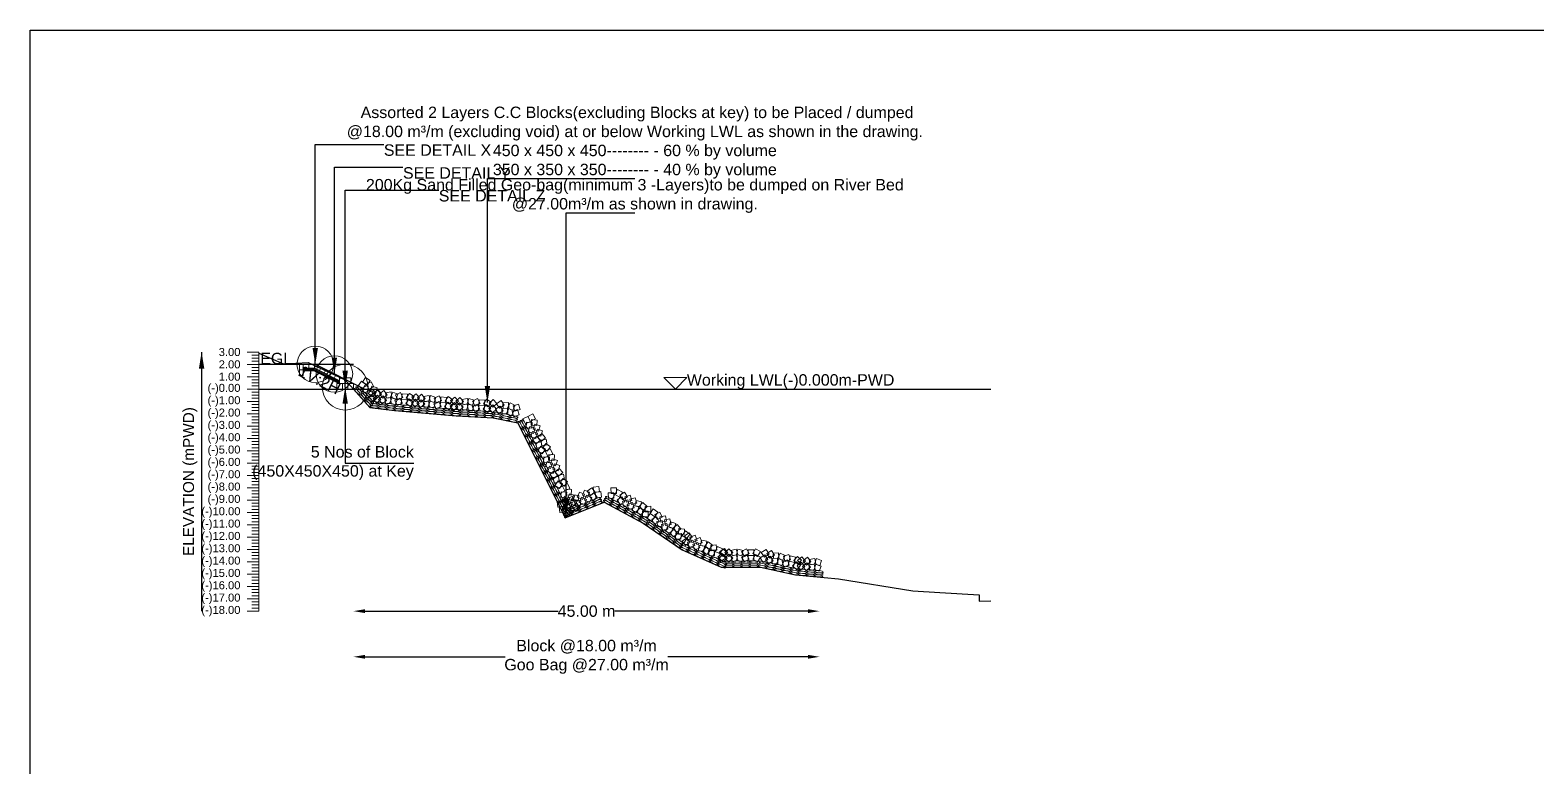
# Model space of a CAD drawing. Header units: inches. Extents: x 89000 to 1304432, y -10828 to 220529.
# Drawn here: x 521460 to 528055, y 175971 to 179201 of the extents above; entities that cross this region are included whole.
import ezdxf

# ---------------------------------------------------------------- set-up
doc = ezdxf.new("R2010")
doc.units = ezdxf.units.IN
doc.header["$LTSCALE"] = 7
doc.header["$MEASUREMENT"] = 0
for name, color, linetype, lineweight in [('Cross Section Labels', 7, 'Continuous', 9), ('Existing_Bed_Level for Xsection', 7, 'Continuous', 25), ('Long Section Labels', 7, 'Continuous', 9)]:
    doc.layers.add(name, color=color, linetype=linetype, lineweight=lineweight)
doc.styles.get("Standard").update_dxf_attribs({"font": 'arial.ttf'})
doc.dimstyles.new('Appron Lebeling Style', dxfattribs={"dimtxt": 50, "dimasz": 50, "dimexe": 0.18, "dimexo": 0.0625, "dimgap": 0.09, "dimtad": 0, "dimtih": 1, "dimtoh": 1, "dimdec": 4, "dimzin": 0, "dimdsep": 46, "dimtxsty": 'Standard', "dimcen": 0.09, "dimse1": 1, "dimse2": 1, "dimadec": 0, "dimazin": 0, "dimtfac": 1, "dimtdec": 4, "dimtofl": 0, "dimtmove": 0, "dimatfit": 3, "dimfxl": 1, "dimtolj": 1, "dimtzin": 0, "dimarcsym": 0})
doc.dimstyles.get("Standard").update_dxf_attribs({"dimtxt": 0.18, "dimasz": 0.18, "dimexe": 0.18, "dimexo": 0.0625, "dimgap": 0.09, "dimtad": 0, "dimtih": 1, "dimtoh": 1, "dimdec": 4, "dimzin": 0, "dimdsep": 46, "dimtxsty": 'Standard', "dimcen": 0.09, "dimadec": 0, "dimazin": 0, "dimtfac": 1, "dimtdec": 4, "dimtofl": 0, "dimtmove": 0, "dimatfit": 3, "dimfxl": 1, "dimtolj": 1, "dimtzin": 0, "dimarcsym": 0})

# ---------------------------------------------------------------- blocks, each defined once
blk = doc.blocks.new('*D42')
at = {"layer": 'Cross Section Labels', "color": 0, "lineweight": -2, "transparency": 16777216}
for p, q in [((522924.2, 176657.4), (523769.8, 176657.4)), ((524862.6, 176657.4), (524017, 176657.4))]:
    blk.add_line(p, q, dxfattribs=at)
at = {"layer": 'Cross Section Labels', "color": 0, "transparency": 16777216}
for points in [[(522924.2, 176665.8), (522924.2, 176649.1), (522874.2, 176657.4)], [(524862.6, 176665.8), (524862.6, 176649.1), (524912.6, 176657.4)]]:
    blk.add_solid(points, dxfattribs=at)
at = {"layer": 'Defpoints', "color": 0, "transparency": 16777216}
for p in [(522874.2, 177629.4), (524912.6, 176806.8), (524912.6, 176657.4)]:
    blk.add_point(p, dxfattribs=at)
at = {"layer": 'Cross Section Labels', "color": 0, "transparency": 16777216, "insert": (523893.4, 176657.4), "char_height": 50, "attachment_point": 5}
blk.add_mtext('\\A1;45.00 m', dxfattribs=at)
blk = doc.blocks.new('*D43')
at = {"layer": 'Cross Section Labels', "color": 0, "lineweight": -2, "transparency": 16777216}
for p, q in [((522924.2, 176457.4), (523537.8, 176457.4)), ((524862.6, 176457.4), (524249, 176457.4))]:
    blk.add_line(p, q, dxfattribs=at)
at = {"layer": 'Cross Section Labels', "color": 0, "transparency": 16777216}
for points in [[(522924.2, 176465.8), (522924.2, 176449.1), (522874.2, 176457.4)], [(524862.6, 176465.8), (524862.6, 176449.1), (524912.6, 176457.4)]]:
    blk.add_solid(points, dxfattribs=at)
at = {"layer": 'Defpoints', "color": 0, "transparency": 16777216}
for p in [(522874.2, 177629.4), (524912.6, 176806.8), (524912.6, 176457.4)]:
    blk.add_point(p, dxfattribs=at)
at = {"layer": 'Cross Section Labels', "color": 0, "transparency": 16777216, "insert": (523893.4, 176457.4), "char_height": 50, "attachment_point": 5}
blk.add_mtext('\\A1;Block @18.00 m³/m ^JGoo Bag @27.00 m³/m ', dxfattribs=at)

msp = doc.modelspace()

# ---------------------------------------------------------------- linework, layer by layer
msp.add_lwpolyline([(521459.68143, 179200.63194), (531459.68143, 179200.63194), (531459.68143, 172129.63194), (521459.68143, 172129.63194)], close=True)
at = {"layer": 'Cross Section Labels'}
msp.add_lwpolyline([(524282.20813, 177629.43194), (524332.20813, 177679.43194), (524232.20813, 177679.43194)], close=True, dxfattribs=at)
for centre, radius in [((522706.80813, 177737.43194), 80), ((522790.50813, 177695.58194), 80), ((522837.75813, 177637.53194), 100)]:
    msp.add_circle(centre, radius, dxfattribs=at)
at = {"layer": 'Existing_Bed_Level for Xsection'}
for points in [[(522459.68143, 177787.32794), (522567.66373, 177739.32194), (522675.64603, 177746.01794), (522837.61948, 177670.41794), (522945.60178, 177549.45794), (523053.58408, 177535.41794), (523323.53983, 177512.73794), (523485.51328, 177503.01794), (523593.49558, 177481.41794), (523799.9883, 177065.13194), (523970.74398, 177134.79194), (524141.50061, 177042.45194), (524312.258, 176925.81194), (524483.01604, 176849.67194), (524653.77461, 176849.67194), (524808.19503, 176816.19194), (524995.29303, 176799.45194), (525320.37556, 176745.99194), (525439.60813, 176739.51194), (525610.3545, 176728.17194), (525610.3545, 176700.63194), (525661.84404, 176702.79194)], [(522874.20813, 177737.43194), (522459.68143, 177737.43194)], [(522922.80813, 177629.43194), (522710.22869, 177735.72166), (522706.80813, 177737.43194), (522702.98383, 177737.43194), (522654.38383, 177737.43194)], [(522654.38383, 177721.23194), (522702.98383, 177721.23194), (522813.45813, 177665.99479)], [(522654.38383, 177715.83194), (522701.70906, 177715.83194), (522813.45813, 177659.9574)], [(522654.38383, 177710.43194), (522700.43429, 177710.43194), (522813.45813, 177653.92002)], [(522459.68143, 177629.43194), (525661.84404, 177629.43194)]]:
    msp.add_lwpolyline(points, dxfattribs=at)
at = {"layer": 'Long Section Labels'}
for points in [[(522459.68143, 177791.43194), (522409.68143, 177791.43194)], [(522459.68143, 177777.93194), (522429.68143, 177777.93194)], [(522459.68143, 177764.43194), (522429.68143, 177764.43194)], [(522459.68143, 177750.93194), (522429.68143, 177750.93194)], [(522459.68143, 176657.43194), (522459.68143, 176711.43194), (522459.68143, 176765.43194), (522459.68143, 176819.43194), (522459.68143, 176873.43194), (522459.68143, 176927.43194), (522459.68143, 176981.43194), (522459.68143, 177035.43194), (522459.68143, 177089.43194), (522459.68143, 177143.43194), (522459.68143, 177197.43194), (522459.68143, 177251.43194), (522459.68143, 177305.43194), (522459.68143, 177359.43194), (522459.68143, 177413.43194), (522459.68143, 177467.43194), (522459.68143, 177521.43194), (522459.68143, 177575.43194), (522459.68143, 177629.43194), (522459.68143, 177683.43194), (522459.68143, 177737.43194), (522459.68143, 177791.43194)], [(522459.68143, 177737.43194), (522409.68143, 177737.43194)], [(522459.68143, 177683.43194), (522409.68143, 177683.43194)], [(522459.68143, 177723.93194), (522429.68143, 177723.93194)], [(522459.68143, 177710.43194), (522429.68143, 177710.43194)], [(522459.68143, 177696.93194), (522429.68143, 177696.93194)], [(522459.68143, 177629.43194), (522409.68143, 177629.43194)], [(522459.68143, 177669.93194), (522429.68143, 177669.93194)], [(522459.68143, 177656.43194), (522429.68143, 177656.43194)], [(522459.68143, 177642.93194), (522429.68143, 177642.93194)], [(522459.68143, 177615.93194), (522429.68143, 177615.93194)], [(522459.68143, 177575.43194), (522409.68143, 177575.43194)], [(522459.68143, 177602.43194), (522429.68143, 177602.43194)], [(522459.68143, 177588.93194), (522429.68143, 177588.93194)], [(522459.68143, 177561.93194), (522429.68143, 177561.93194)], [(522459.68143, 177548.43194), (522429.68143, 177548.43194)], [(522459.68143, 177521.43194), (522409.68143, 177521.43194)], [(522459.68143, 177534.93194), (522429.68143, 177534.93194)], [(522459.68143, 177507.93194), (522429.68143, 177507.93194)], [(522459.68143, 177494.43194), (522429.68143, 177494.43194)], [(522459.68143, 177480.93194), (522429.68143, 177480.93194)], [(522459.68143, 177467.43194), (522409.68143, 177467.43194)], [(522459.68143, 177413.43194), (522409.68143, 177413.43194)], [(522459.68143, 177453.93194), (522429.68143, 177453.93194)], [(522459.68143, 177440.43194), (522429.68143, 177440.43194)], [(522459.68143, 177426.93194), (522429.68143, 177426.93194)], [(522459.68143, 177359.43194), (522409.68143, 177359.43194)], [(522459.68143, 177399.93194), (522429.68143, 177399.93194)], [(522459.68143, 177386.43194), (522429.68143, 177386.43194)], [(522459.68143, 177372.93194), (522429.68143, 177372.93194)], [(522459.68143, 177345.93194), (522429.68143, 177345.93194)], [(522459.68143, 177305.43194), (522409.68143, 177305.43194)], [(522459.68143, 177332.43194), (522429.68143, 177332.43194)], [(522459.68143, 177318.93194), (522429.68143, 177318.93194)], [(522459.68143, 177291.93194), (522429.68143, 177291.93194)], [(522459.68143, 177278.43194), (522429.68143, 177278.43194)], [(522459.68143, 177251.43194), (522409.68143, 177251.43194)], [(522459.68143, 177264.93194), (522429.68143, 177264.93194)], [(522459.68143, 177237.93194), (522429.68143, 177237.93194)], [(522459.68143, 177224.43194), (522429.68143, 177224.43194)], [(522459.68143, 177197.43194), (522409.68143, 177197.43194)], [(522459.68143, 177210.93194), (522429.68143, 177210.93194)], [(522459.68143, 177183.93194), (522429.68143, 177183.93194)], [(522459.68143, 177170.43194), (522429.68143, 177170.43194)], [(522459.68143, 177156.93194), (522429.68143, 177156.93194)], [(522459.68143, 177143.43194), (522409.68143, 177143.43194)], [(522459.68143, 177089.43194), (522409.68143, 177089.43194)], [(522459.68143, 177129.93194), (522429.68143, 177129.93194)], [(522459.68143, 177116.43194), (522429.68143, 177116.43194)], [(522459.68143, 177102.93194), (522429.68143, 177102.93194)], [(522459.68143, 177035.43194), (522409.68143, 177035.43194)], [(522459.68143, 177075.93194), (522429.68143, 177075.93194)], [(522459.68143, 177062.43194), (522429.68143, 177062.43194)], [(522459.68143, 177048.93194), (522429.68143, 177048.93194)], [(522459.68143, 177021.93194), (522429.68143, 177021.93194)], [(522459.68143, 176981.43194), (522409.68143, 176981.43194)], [(522459.68143, 177008.43194), (522429.68143, 177008.43194)], [(522459.68143, 176994.93194), (522429.68143, 176994.93194)], [(522459.68143, 176967.93194), (522429.68143, 176967.93194)], [(522459.68143, 176954.43194), (522429.68143, 176954.43194)], [(522459.68143, 176927.43194), (522409.68143, 176927.43194)], [(522459.68143, 176940.93194), (522429.68143, 176940.93194)], [(522459.68143, 176913.93194), (522429.68143, 176913.93194)], [(522459.68143, 176900.43194), (522429.68143, 176900.43194)], [(522459.68143, 176886.93194), (522429.68143, 176886.93194)], [(522459.68143, 176873.43194), (522409.68143, 176873.43194)], [(522459.68143, 176819.43194), (522409.68143, 176819.43194)], [(522459.68143, 176859.93194), (522429.68143, 176859.93194)], [(522459.68143, 176846.43194), (522429.68143, 176846.43194)], [(522459.68143, 176832.93194), (522429.68143, 176832.93194)], [(522459.68143, 176765.43194), (522409.68143, 176765.43194)], [(522459.68143, 176805.93194), (522429.68143, 176805.93194)], [(522459.68143, 176792.43194), (522429.68143, 176792.43194)], [(522459.68143, 176778.93194), (522429.68143, 176778.93194)], [(522459.68143, 176751.93194), (522429.68143, 176751.93194)], [(522459.68143, 176711.43194), (522409.68143, 176711.43194)], [(522459.68143, 176738.43194), (522429.68143, 176738.43194)], [(522459.68143, 176724.93194), (522429.68143, 176724.93194)], [(522459.68143, 176697.93194), (522429.68143, 176697.93194)], [(522459.68143, 176684.43194), (522429.68143, 176684.43194)], [(522459.68143, 176657.43194), (522409.68143, 176657.43194)], [(522459.68143, 176670.93194), (522429.68143, 176670.93194)]]:
    msp.add_lwpolyline(points, dxfattribs=at)
for points in [[(522654.38383, 177737.43194), (522638.18383, 177737.43194), (522638.18383, 177713.13194), (522654.38383, 177713.13194)], [(522654.38383, 177713.13194), (522638.18383, 177713.13194), (522638.18383, 177688.83194), (522654.38383, 177688.83194)], [(522678.68383, 177737.43194), (522654.38383, 177737.43194), (522654.38383, 177721.23194), (522678.68383, 177721.23194)], [(522702.98383, 177737.43194), (522678.68383, 177737.43194), (522678.68383, 177721.23194), (522702.98383, 177721.23194)], [(522731.96327, 177724.85437), (522710.22869, 177735.72166), (522702.98383, 177721.23194), (522724.71841, 177710.36465)], [(522753.69785, 177713.98708), (522731.96327, 177724.85437), (522724.71841, 177710.36465), (522746.45299, 177699.49736)], [(522775.43243, 177703.11979), (522753.69785, 177713.98708), (522746.45299, 177699.49736), (522768.18757, 177688.63007)], [(522797.16701, 177692.2525), (522775.43243, 177703.11979), (522768.18757, 177688.63007), (522789.92215, 177677.76278)], [(522818.90159, 177681.38521), (522797.16701, 177692.2525), (522789.92215, 177677.76278), (522811.65673, 177666.89549)], [(522837.75813, 177678.03194), (522813.45813, 177678.03194), (522813.45813, 177653.73194), (522837.75813, 177653.73194)], [(522862.05813, 177678.03194), (522837.75813, 177678.03194), (522837.75813, 177653.73194), (522862.05813, 177653.73194)], [(522946.8571, 177666.48674), (522926.53136, 177679.80419), (522913.21391, 177659.47846), (522933.53965, 177646.16101)], [(522825.60813, 177653.73194), (522801.30813, 177653.73194), (522801.30813, 177629.43194), (522825.60813, 177629.43194)], [(522849.90813, 177653.73194), (522825.60813, 177653.73194), (522825.60813, 177629.43194), (522849.90813, 177629.43194)], [(522874.20813, 177653.73194), (522849.90813, 177653.73194), (522849.90813, 177629.43194), (522874.20813, 177629.43194)], [(522928.72949, 177650.30403), (522908.40376, 177663.62148), (522895.08631, 177643.29575), (522915.41204, 177629.9783)], [(522944.40845, 177623.28962), (522933.47327, 177644.99013), (522911.77277, 177634.05496), (522922.70794, 177612.35445)], [(522959.62097, 177618.27091), (522936.54709, 177625.89234), (522928.92566, 177602.81846), (522951.99954, 177595.19703)], [(522962.53605, 177639.47233), (522951.60088, 177661.17284), (522929.90037, 177650.23766), (522940.83554, 177628.53716)], [(522973.01029, 177614.91754), (522953.69927, 177629.66794), (522938.94886, 177610.35692), (522958.25988, 177595.60652)], [(522977.61118, 177591.44463), (522961.42847, 177609.57224), (522943.30087, 177593.38953), (522959.48357, 177575.26193)], [(522977.74857, 177634.45362), (522954.67469, 177642.07505), (522947.05326, 177619.00117), (522970.12714, 177611.37974)], [(522995.73878, 177607.62734), (522979.55607, 177625.75494), (522961.42847, 177609.57224), (522977.61118, 177591.44463)], [(522982.29899, 177626.54247), (522963.03835, 177611.72634), (522977.85449, 177592.4657), (522997.11513, 177607.28183)], [(523021.21406, 177604.16226), (523006.38259, 177623.41109), (522987.13376, 177608.57962), (523001.96522, 177589.33079)], [(523038.70662, 177616.88859), (523014.62027, 177613.67334), (523017.83552, 177589.58699), (523041.92187, 177592.80225)], [(523068.23374, 177606.70245), (523045.77044, 177615.97015), (523036.50274, 177593.50685), (523058.96604, 177584.23915)], [(523079.47409, 177614.11126), (523057.48017, 177603.77889), (523067.81254, 177581.78498), (523089.80645, 177592.11735)], [(523110.98254, 177607.00391), (523086.76784, 177609.03828), (523084.73348, 177584.82359), (523108.94817, 177582.78922)], [(523138.98213, 177596.93161), (523119.02048, 177610.78882), (523105.16327, 177590.82716), (523125.12492, 177576.96995)], [(523147.73272, 177608.96682), (523129.16559, 177593.29035), (523144.84206, 177574.72322), (523163.40919, 177590.39968)], [(522969.87714, 177590.82037), (522950.56612, 177605.57078), (522935.81572, 177586.25976), (522955.12674, 177571.50935)], [(522979.16585, 177602.4453), (522959.90521, 177587.62917), (522974.72134, 177568.36853), (522993.98198, 177583.18467)], [(523018.08091, 177580.06509), (523003.24945, 177599.31392), (522984.00061, 177584.48246), (522998.83208, 177565.23362)], [(523035.57348, 177592.79143), (523011.48713, 177589.57618), (523014.70238, 177565.48983), (523038.78873, 177568.70508)], [(523065.10059, 177582.60528), (523042.63729, 177591.87298), (523033.3696, 177569.40968), (523055.83289, 177560.14199)], [(523077.43972, 177589.89657), (523055.44581, 177579.5642), (523065.77817, 177557.57029), (523087.77209, 177567.90265)], [(523108.94817, 177582.78922), (523084.73348, 177584.82359), (523082.69911, 177560.6089), (523106.9138, 177558.57453)], [(523136.94777, 177572.71691), (523116.98611, 177586.57412), (523103.1289, 177566.61247), (523123.09055, 177552.75526)], [(523145.69836, 177584.75212), (523127.13123, 177569.07566), (523142.80769, 177550.50852), (523161.37482, 177566.18499)], [(523185.59066, 177564.16426), (523169.89942, 177582.7189), (523151.34477, 177567.02765), (523167.03602, 177548.47301)], [(523187.62503, 177588.37895), (523171.93378, 177606.93359), (523153.37914, 177591.24235), (523169.07039, 177572.6877)], [(523202.48656, 177577.67271), (523178.57129, 177573.36574), (523182.87826, 177549.45047), (523206.79353, 177553.75744)], [(523204.52092, 177601.8874), (523180.60566, 177597.58043), (523184.91263, 177573.66516), (523208.8279, 177577.97213)], [(523232.44624, 177568.8395), (523209.58483, 177577.07636), (523201.34797, 177554.21494), (523224.20938, 177545.97809)], [(523234.48061, 177593.05419), (523211.61919, 177601.29105), (523203.38234, 177578.42964), (523226.24375, 177570.19278)], [(523246.94257, 177575.65599), (523224.94866, 177565.32363), (523235.28102, 177543.32971), (523257.27494, 177553.66208)], [(523248.97694, 177599.87069), (523226.98302, 177589.53832), (523237.31539, 177567.54441), (523259.3093, 177577.87677)], [(523278.45102, 177568.54865), (523254.23633, 177570.58302), (523252.20196, 177546.36832), (523276.41665, 177544.33396)], [(523280.48539, 177592.76334), (523256.27069, 177594.79771), (523254.23633, 177570.58302), (523278.45102, 177568.54865)], [(523306.45062, 177558.47634), (523286.48896, 177572.33355), (523272.63175, 177552.3719), (523292.5934, 177538.51469)], [(523308.48498, 177582.69103), (523288.52333, 177596.54824), (523274.66612, 177576.58659), (523294.62777, 177562.72938)], [(523315.20121, 177570.51155), (523296.63408, 177554.83508), (523312.31054, 177536.26795), (523330.87767, 177551.94442)], [(523317.23557, 177594.72624), (523298.66844, 177579.04978), (523314.34491, 177560.48264), (523332.91204, 177576.15911)], [(523354.19664, 177550.66648), (523338.06685, 177568.84118), (523319.89215, 177552.71138), (523336.02195, 177534.53668)], [(523355.65226, 177574.92285), (523339.52247, 177593.09754), (523321.34777, 177576.96775), (523337.47757, 177558.79305)], [(523370.76518, 177564.5745), (523346.95957, 177559.69774), (523351.83633, 177535.89212), (523375.64195, 177540.76889)], [(523372.2208, 177588.83086), (523348.41519, 177583.9541), (523353.29195, 177560.14849), (523377.09757, 177565.02525)], [(523400.92723, 177556.45915), (523377.87567, 177564.1478), (523370.18701, 177541.09624), (523393.23858, 177533.40758)], [(523402.38285, 177580.71551), (523379.33129, 177588.40416), (523371.64263, 177565.3526), (523394.6942, 177557.66395)], [(523415.25668, 177563.61982), (523393.51574, 177552.76526), (523404.3703, 177531.02432), (523426.11124, 177541.87888)], [(523416.7123, 177587.87619), (523394.97136, 177577.02162), (523405.82592, 177555.28068), (523427.56686, 177566.13525)], [(523446.92584, 177557.26682), (523422.66948, 177558.72244), (523421.21386, 177534.46608), (523445.47022, 177533.01046)], [(523448.38146, 177581.52319), (523424.1251, 177582.97881), (523422.66948, 177558.72244), (523446.92584, 177557.26682)], [(523475.15795, 177547.86592), (523454.87112, 177561.24257), (523441.49448, 177540.95574), (523461.78131, 177527.57909)], [(523476.61357, 177572.12229), (523456.32674, 177585.49893), (523442.9501, 177565.2121), (523463.23693, 177551.83546)], [(523483.61868, 177560.10664), (523465.43115, 177543.99132), (523481.54647, 177525.80378), (523499.734, 177541.9191)], [(523485.07431, 177584.363), (523466.88677, 177568.24768), (523483.00209, 177550.06015), (523501.18962, 177566.17547)], [(523528.7621, 177534.85), (523515.27548, 177555.06388), (523495.0616, 177541.57726), (523508.54822, 177521.36338)], [(523533.52848, 177558.67797), (523520.04185, 177578.89184), (523499.82797, 177565.40522), (523513.3146, 177545.19134)], [(523547.08047, 177546.35595), (523522.83112, 177544.78792), (523524.39915, 177520.53856), (523548.6485, 177522.1066)], [(523551.84685, 177570.18391), (523527.59749, 177568.61588), (523529.16552, 177544.36652), (523553.41488, 177545.93456)], [(523575.84563, 177534.18328), (523554.06538, 177544.95874), (523543.28991, 177523.17849), (523565.07017, 177512.40303)], [(523580.612, 177558.01124), (523558.83175, 177568.7867), (523548.05629, 177547.00645), (523569.83654, 177536.23099)], [(523595.78764, 177563.1404), (523572.76418, 177555.36801), (523580.53657, 177532.34454), (523603.56003, 177540.11694)], [(523591.02127, 177539.31244), (523567.9978, 177531.54005), (523575.7702, 177508.51658), (523598.79366, 177516.28898)], [(523648.02842, 177488.1401), (523637.23022, 177509.90909), (523615.46123, 177499.11089), (523626.25943, 177477.3419)], [(523653.91005, 177458.97102), (523655.42851, 177483.22353), (523631.176, 177484.74199), (523629.65754, 177460.48948)], [(523669.79741, 177498.9383), (523658.99921, 177520.70729), (523637.23022, 177509.90909), (523648.02842, 177488.1401)], [(523675.67904, 177469.76922), (523677.1975, 177494.02173), (523652.94499, 177495.54019), (523651.42653, 177471.28768)], [(523690.50625, 177468.51506), (523667.48086, 177476.28175), (523659.71417, 177453.25636), (523682.73956, 177445.48967)], [(523668.73726, 177457.71686), (523645.71187, 177465.48356), (523637.94518, 177442.45817), (523660.97057, 177434.69148)], [(523671.78102, 177412.92857), (523679.52937, 177435.96013), (523656.49781, 177443.70848), (523648.74946, 177420.67692)], [(523692.0863, 177405.46899), (523676.01815, 177423.69822), (523657.78893, 177407.63008), (523673.85707, 177389.40085)], [(523693.55001, 177423.72676), (523701.29836, 177446.75833), (523678.2668, 177454.50668), (523670.51845, 177431.47511)], [(523713.85529, 177416.26719), (523697.78714, 177434.49642), (523679.55792, 177418.42827), (523695.62606, 177400.19904)], [(523721.81191, 177386.06288), (523717.02066, 177409.88585), (523693.19769, 177405.0946), (523697.98894, 177381.27163)], [(523700.04292, 177375.26468), (523695.25167, 177399.08765), (523671.4287, 177394.2964), (523676.21995, 177370.47343)], [(523713.38074, 177366.39277), (523693.15279, 177379.85828), (523679.68727, 177359.63034), (523699.91522, 177346.16482)], [(523723.61579, 177335.75716), (523712.8176, 177357.52616), (523691.04861, 177346.72796), (523701.8468, 177324.95897)], [(523735.14973, 177377.19097), (523714.92178, 177390.65648), (523701.45626, 177370.42853), (523721.68421, 177356.96302)], [(523745.38478, 177346.55536), (523734.58659, 177368.32435), (523712.8176, 177357.52616), (523723.61579, 177335.75716)], [(523729.49742, 177306.58809), (523731.01588, 177330.8406), (523706.76337, 177332.35906), (523705.24491, 177308.10655)], [(523744.32463, 177305.33393), (523721.29925, 177313.10062), (523713.53255, 177290.07523), (523736.55794, 177282.30854)], [(523747.3684, 177260.54563), (523755.11675, 177283.5772), (523732.08518, 177291.32555), (523724.33683, 177268.29398)], [(523751.26641, 177317.38628), (523752.78487, 177341.63879), (523728.53236, 177343.15725), (523727.0139, 177318.90474)], [(523766.09362, 177316.13213), (523743.06824, 177323.89882), (523735.30154, 177300.87343), (523758.32693, 177293.10674)], [(523769.13739, 177271.34383), (523776.88574, 177294.37539), (523753.85417, 177302.12375), (523746.10582, 177279.09218)], [(523789.44266, 177263.88425), (523773.37452, 177282.11348), (523755.14529, 177266.04534), (523771.21343, 177247.81611)], [(523767.67367, 177253.08606), (523751.60553, 177271.31529), (523733.3763, 177255.24714), (523749.44444, 177237.01791)], [(523775.63029, 177222.88175), (523770.83904, 177246.70472), (523747.01607, 177241.91347), (523751.80732, 177218.0905)], [(523788.96811, 177214.00984), (523768.74016, 177227.47535), (523755.27465, 177207.2474), (523775.5026, 177193.78189)], [(523797.39928, 177233.67994), (523792.60803, 177257.50292), (523768.78506, 177252.71167), (523773.57631, 177228.8887)], [(523810.7371, 177224.80803), (523790.50915, 177238.27355), (523777.04364, 177218.0456), (523797.27159, 177204.58008)], [(523820.97216, 177194.17243), (523810.17396, 177215.94142), (523788.40497, 177205.14322), (523799.20317, 177183.37423)], [(523799.20317, 177183.37423), (523788.40497, 177205.14322), (523766.63598, 177194.34502), (523777.43418, 177172.57603)], [(523805.0848, 177154.20515), (523806.60326, 177178.45766), (523782.35075, 177179.97612), (523780.83229, 177155.72361)], [(523799.02269, 177151.77023), (523784.11523, 177132.58019), (523803.30527, 177117.67273), (523818.21273, 177136.86277)], [(523819.91201, 177152.95099), (523796.88662, 177160.71769), (523789.11993, 177137.6923), (523812.14532, 177129.92561)], [(523826.85379, 177165.00335), (523828.37225, 177189.25586), (523804.11974, 177190.77432), (523802.60128, 177166.52181)], [(523830.32423, 177159.73957), (523807.82446, 177150.56076), (523817.00327, 177128.061), (523839.50304, 177137.23981)], [(523841.681, 177163.74919), (523818.65561, 177171.51588), (523810.88892, 177148.49049), (523833.91431, 177140.7238)], [(523844.72476, 177118.96089), (523852.47312, 177141.99246), (523829.44155, 177149.74081), (523821.6932, 177126.70925)], [(523859.84508, 177163.47427), (523835.76834, 177166.76066), (523832.48195, 177142.68391), (523856.55869, 177139.39753)], [(523862.17922, 177178.17022), (523852.75096, 177155.77384), (523875.14734, 177146.34558), (523884.5756, 177168.74196)], [(523871.35803, 177155.67046), (523861.92977, 177133.27407), (523884.32615, 177123.84582), (523893.75441, 177146.2422)], [(523907.0702, 177177.93344), (523884.66632, 177187.34386), (523875.2559, 177164.93998), (523897.65978, 177155.52956)], [(523916.24901, 177155.43368), (523893.84512, 177164.8441), (523884.4347, 177142.44021), (523906.83859, 177133.02979)], [(523915.99342, 177197.63942), (523896.63891, 177182.94612), (523911.33221, 177163.59162), (523930.68672, 177178.28491)], [(523925.17223, 177175.13966), (523905.81772, 177160.44636), (523920.51102, 177141.09185), (523939.86553, 177155.78515)], [(523946.69834, 177203.36793), (523922.58898, 177200.33009), (523925.62682, 177176.22072), (523949.73618, 177179.25857)], [(523955.87715, 177180.86817), (523931.76778, 177177.83032), (523934.80563, 177153.72096), (523958.91499, 177156.7588)], [(524012.92241, 177175.9703), (523988.63145, 177175.3077), (523989.29405, 177151.01674), (524013.58501, 177151.67934)], [(524024.48126, 177197.34512), (524000.1903, 177196.68252), (524000.8529, 177172.39155), (524025.14387, 177173.05416)], [(524038.94989, 177156.84265), (524017.57507, 177168.4015), (524006.01621, 177147.02668), (524027.39103, 177135.46783)], [(524050.50874, 177178.21747), (524029.13392, 177189.77632), (524017.57507, 177168.4015), (524038.94989, 177156.84265)], [(524060.57494, 177136.40284), (524047.83084, 177157.09288), (524027.1408, 177144.34878), (524039.8849, 177123.65874)], [(524072.13379, 177157.77766), (524059.38969, 177178.4677), (524038.69965, 177165.7236), (524051.44375, 177145.03356)], [(524084.9709, 177165.3028), (524061.68052, 177158.37114), (524068.61218, 177135.08075), (524091.90257, 177142.01242)], [(524113.28389, 177130.4656), (524106.33369, 177153.75046), (524083.04883, 177146.80025), (524089.99904, 177123.51539)], [(523789.19998, 177139.11627), (523765.09061, 177136.07843), (523768.12846, 177111.96906), (523792.23782, 177115.00691)], [(523798.37879, 177116.61651), (523774.26942, 177113.57866), (523777.30726, 177089.4693), (523801.41663, 177092.50714)], [(523808.2015, 177129.27046), (523793.29404, 177110.08042), (523812.48408, 177095.17296), (523827.39154, 177114.363)], [(523822.95577, 177108.1627), (523830.70412, 177131.19426), (523807.67256, 177138.94262), (523799.92421, 177115.91105)], [(523843.26105, 177100.70312), (523827.1929, 177118.93235), (523808.96368, 177102.86421), (523825.03182, 177084.63498)], [(523839.50304, 177137.23981), (523817.00327, 177128.061), (523826.18208, 177105.56123), (523848.68184, 177114.74004)], [(523865.03004, 177111.50132), (523848.96189, 177129.73055), (523830.73267, 177113.6624), (523846.80081, 177095.43318)], [(523869.02389, 177140.97451), (523844.94714, 177144.26089), (523841.66076, 177120.18415), (523865.7375, 177116.89776)], [(524073.41205, 177143.92798), (524050.12166, 177136.99632), (524057.05333, 177113.70593), (524080.34371, 177120.6376)], [(524101.72504, 177109.09078), (524094.77483, 177132.37564), (524071.48997, 177125.42543), (524078.44018, 177102.14057)], [(524122.61598, 177114.70487), (524098.97671, 177120.33291), (524093.34867, 177096.69364), (524116.98794, 177091.06559)], [(524134.17484, 177136.07969), (524110.53557, 177141.70773), (524104.90752, 177118.06846), (524128.54679, 177112.44041)], [(524146.53326, 177094.61577), (524128.88178, 177111.31652), (524112.18103, 177093.66503), (524129.83252, 177076.96428)], [(524158.09212, 177115.99059), (524140.44063, 177132.69134), (524123.73988, 177115.03985), (524141.39137, 177098.3391)], [(524162.54615, 177095.05833), (524138.25518, 177094.39572), (524138.91779, 177070.10476), (524163.20875, 177070.76736)], [(524174.105, 177116.43315), (524149.81403, 177115.77054), (524150.47664, 177091.47958), (524174.7676, 177092.14218)], [(524191.78192, 177070.88579), (524171.71633, 177084.59208), (524158.01005, 177064.52649), (524178.07563, 177050.82021)], [(524205.48821, 177090.95138), (524185.42262, 177104.65766), (524171.71633, 177084.59208), (524191.78192, 177070.88579)], [(524224.88473, 177068.38584), (524214.34746, 177090.28232), (524192.45098, 177079.74504), (524202.98825, 177057.84856)], [(524211.17845, 177048.32025), (524200.64117, 177070.21673), (524178.74469, 177059.67946), (524189.28197, 177037.78298)], [(524224.72461, 177054.47822), (524200.8425, 177049.99103), (524205.3297, 177026.10892), (524229.2118, 177030.59611)], [(524238.4309, 177074.54381), (524214.54879, 177070.05661), (524219.03598, 177046.1745), (524242.91809, 177050.6617)], [(524249.28511, 177016.90112), (524244.7789, 177040.77965), (524220.90037, 177036.27344), (524225.40658, 177012.39491)], [(524262.99139, 177036.96671), (524258.48518, 177060.84524), (524234.60666, 177056.33903), (524239.11287, 177032.4605)], [(524270.64444, 177020.32581), (524247.71351, 177028.36711), (524239.67221, 177005.43618), (524262.60314, 176997.39488)], [(524284.35072, 177040.3914), (524261.4198, 177048.4327), (524253.3785, 177025.50177), (524276.30942, 177017.46047)], [(524292.35716, 176997.87218), (524276.52644, 177016.30796), (524258.09065, 177000.47724), (524273.92137, 176982.04146)], [(524306.06345, 177017.93776), (524290.23273, 177036.37355), (524271.79694, 177020.54283), (524287.62766, 177002.10704)], [(524322.03631, 177016.72283), (524297.80696, 177018.57453), (524295.95525, 176994.34519), (524320.1846, 176992.49348)], [(524308.33002, 176996.65724), (524284.10067, 176998.50895), (524282.24897, 176974.2796), (524306.47831, 176972.4279)], [(524332.24101, 176974.94178), (524312.17543, 176988.64807), (524298.46914, 176968.58249), (524318.53473, 176954.8762)], [(524345.9473, 176995.00737), (524325.88172, 177008.71366), (524312.17543, 176988.64807), (524332.24101, 176974.94178)], [(524346.25077, 176958.99179), (524331.96673, 176978.65028), (524312.30824, 176964.36624), (524326.59228, 176944.70775)], [(524356.14679, 176981.18545), (524341.86275, 177000.84394), (524322.20426, 176986.5599), (524336.4883, 176966.90141)], [(524358.47696, 176967.47349), (524335.78267, 176958.78678), (524344.46937, 176936.09249), (524367.16367, 176944.7792)], [(524368.37299, 176989.66716), (524345.67869, 176980.98045), (524354.3654, 176958.28615), (524377.05969, 176966.97286)], [(524389.36291, 176934.89567), (524380.65813, 176957.58304), (524357.97076, 176948.87826), (524366.67554, 176926.19089)], [(524399.25893, 176957.08933), (524390.55415, 176979.7767), (524367.86678, 176971.07193), (524376.57156, 176948.38455)], [(524419.66119, 176964.27941), (524395.66171, 176968.08928), (524391.85185, 176944.0898), (524415.85132, 176940.27993)], [(524445.0401, 176946.07175), (524426.16702, 176961.3785), (524410.86026, 176942.50542), (524429.73335, 176927.19866)], [(524460.97267, 176947.73353), (524436.80287, 176945.22138), (524439.31502, 176921.05158), (524463.48482, 176923.56374)], [(524409.76517, 176942.08575), (524385.76569, 176945.89561), (524381.95582, 176921.89614), (524405.9553, 176918.08627)], [(524435.14408, 176923.87808), (524416.27099, 176939.18484), (524400.96424, 176920.31175), (524419.83732, 176905.005)], [(524451.07665, 176925.53987), (524426.90685, 176923.02772), (524429.419, 176898.85792), (524453.5888, 176901.37007)], [(524478.48633, 176908.45169), (524456.29267, 176918.34771), (524446.39664, 176896.15405), (524468.59031, 176886.25803)], [(524488.38235, 176930.64535), (524466.18869, 176940.54138), (524456.29267, 176918.34771), (524478.48633, 176908.45169)], [(524501.60642, 176889.71962), (524487.32238, 176909.37811), (524467.66389, 176895.09407), (524481.94792, 176875.43558)], [(524491.39812, 176930.84463), (524474.20859, 176913.66878), (524491.38444, 176896.47924), (524508.57397, 176913.6551)], [(524491.39812, 176906.54463), (524474.20859, 176889.36878), (524491.38444, 176872.17924), (524508.57397, 176889.3551)], [(524511.50244, 176911.91328), (524497.2184, 176931.57178), (524477.55991, 176917.28774), (524491.84395, 176897.62925)], [(524532.87397, 176913.66878), (524515.68444, 176930.84463), (524498.50859, 176913.6551), (524515.69812, 176896.47924)], [(524532.87397, 176889.36878), (524515.68444, 176906.54463), (524498.50859, 176889.3551), (524515.69812, 176872.17924)], [(524548.57964, 176928.54431), (524525.10891, 176922.2503), (524531.40292, 176898.77956), (524554.87365, 176905.07358)], [(524548.57964, 176904.24431), (524525.10891, 176897.9503), (524531.40292, 176874.47956), (524554.87365, 176880.77358)], [(524579.17365, 176922.2503), (524555.70292, 176928.54431), (524549.40891, 176905.07358), (524572.87964, 176898.77956)], [(524579.17365, 176897.9503), (524555.70292, 176904.24431), (524549.40891, 176880.77358), (524572.87964, 176874.47956)], [(524593.04843, 176930.25648), (524571.99674, 176918.11908), (524584.13413, 176897.06739), (524605.18582, 176909.20479)], [(524593.04843, 176905.95648), (524571.99674, 176893.81908), (524584.13413, 176872.76739), (524605.18582, 176884.90479)], [(524625.04128, 176925.81194), (524600.74128, 176925.81194), (524600.74128, 176901.51194), (524625.04128, 176901.51194)], [(524625.04128, 176901.51194), (524600.74128, 176901.51194), (524600.74128, 176877.21194), (524625.04128, 176877.21194)], [(524653.78582, 176918.11908), (524632.73413, 176930.25648), (524620.59674, 176909.20479), (524641.64843, 176897.06739)], [(524653.78582, 176893.81908), (524632.73413, 176905.95648), (524620.59674, 176884.90479), (524641.64843, 176872.76739)], [(524673.37338, 176903.61676), (524652.9348, 176890.47316), (524666.0784, 176870.03457), (524686.51698, 176883.17818)], [(524678.52225, 176927.36501), (524658.08367, 176914.2214), (524671.22728, 176893.78282), (524691.66586, 176906.92642)], [(524710.26813, 176878.04268), (524697.10825, 176898.47079), (524676.68014, 176885.31091), (524689.84002, 176864.8828)], [(524715.417, 176901.79092), (524702.25713, 176922.21903), (524681.82902, 176909.05916), (524694.98889, 176888.63105)], [(524728.76913, 176889.25261), (524704.49769, 176888.07467), (524705.67563, 176863.80324), (524729.94706, 176864.98117)], [(524733.918, 176913.00085), (524709.64657, 176911.82291), (524710.8245, 176887.55148), (524735.09594, 176888.72942)], [(524757.33485, 176876.61901), (524735.73066, 176887.74327), (524724.6064, 176866.13909), (524746.21058, 176855.01482)], [(524762.48372, 176900.36725), (524740.87954, 176911.49151), (524729.75527, 176889.88733), (524751.35946, 176878.76307)], [(524777.73986, 176905.25175), (524754.59441, 176897.85054), (524761.99562, 176874.70509), (524785.14107, 176882.1063)], [(524808.06454, 176894.12923), (524784.3163, 176899.2781), (524779.16743, 176875.52986), (524802.91567, 176870.38099)], [(524834.52639, 176880.52043), (524816.52447, 176896.84283), (524800.20207, 176878.84091), (524818.20399, 176862.51851)], [(524835.16532, 176895.2758), (524816.51354, 176879.70015), (524832.08919, 176861.04837), (524850.74097, 176876.62402)], [(524874.94551, 176874.47214), (524859.35501, 176893.11151), (524840.71563, 176877.52101), (524856.30614, 176858.88163)], [(524891.91434, 176887.88886), (524867.97609, 176883.7115), (524872.15344, 176859.77325), (524896.09169, 176863.95061)], [(524921.82573, 176878.89348), (524899.00927, 176887.25406), (524890.64869, 176864.43761), (524913.46514, 176856.07702)], [(524772.59099, 176881.50351), (524749.44554, 176874.1023), (524756.84674, 176850.95684), (524779.9922, 176858.35805)], [(524802.91567, 176870.38099), (524779.16743, 176875.52986), (524774.01855, 176851.78162), (524797.7668, 176846.63274)], [(524829.37752, 176856.77219), (524811.3756, 176873.09459), (524795.05319, 176855.09267), (524813.05512, 176838.77027)], [(524832.99981, 176871.07249), (524814.34802, 176855.49683), (524829.92368, 176836.84505), (524848.57546, 176852.4207)], [(524872.78, 176850.26882), (524857.18949, 176868.90819), (524838.55012, 176853.31769), (524854.14062, 176834.67832)], [(524889.74882, 176863.68554), (524865.81057, 176859.50819), (524869.98793, 176835.56994), (524893.92618, 176839.74729)], [(524919.66021, 176854.69016), (524896.84376, 176863.05074), (524888.48317, 176840.23429), (524911.29963, 176831.8737)]]:
    msp.add_lwpolyline(points, close=True, dxfattribs=at)
for centre, major_axis in [((522889.60024, 177619.0823), (11.96801, -13.40637)), ((522896.44845, 177625.19577), (11.96801, -13.40637)), ((522903.29665, 177631.30924), (11.96801, -13.40637)), ((522913.53626, 177592.26956), (11.96801, -13.40637)), ((522920.38447, 177598.38303), (11.96801, -13.40637)), ((522927.23268, 177604.4965), (11.96801, -13.40637)), ((522937.47229, 177565.45682), (11.96801, -13.40637)), ((522944.32049, 177571.57029), (11.96801, -13.40637)), ((522951.1687, 177577.68376), (11.96801, -13.40637)), ((522964.63188, 177551.61226), (17.82119, -2.31713)), ((522965.81551, 177560.71563), (17.82119, -2.31713)), ((522966.99914, 177569.819), (17.82119, -2.31713)), ((523000.27427, 177546.97799), (17.82119, -2.31713)), ((523001.4579, 177556.08136), (17.82119, -2.31713)), ((523002.64153, 177565.18473), (17.82119, -2.31713)), ((523035.91665, 177542.34372), (17.82119, -2.31713)), ((523037.10028, 177551.44709), (17.82119, -2.31713)), ((523038.28392, 177560.55046), (17.82119, -2.31713)), ((523071.43627, 177538.52428), (17.90811, -1.50453)), ((523072.20481, 177547.67205), (17.90811, -1.50453)), ((523072.97335, 177556.81982), (17.90811, -1.50453)), ((523108.02103, 177544.663), (17.90811, -1.50453)), ((523108.78957, 177553.81077), (17.90811, -1.50453)), ((523143.83725, 177541.65394), (17.90811, -1.50453)), ((523144.60579, 177550.80171), (17.90811, -1.50453)), ((523179.65347, 177538.64488), (17.90811, -1.50453)), ((523180.42201, 177547.79266), (17.90811, -1.50453)), ((523216.23823, 177544.7836), (17.90811, -1.50453)), ((523252.05446, 177541.77455), (17.90811, -1.50453)), ((523287.87068, 177538.76549), (17.90811, -1.50453)), ((523107.25249, 177535.51522), (17.90811, -1.50453)), ((523143.06871, 177532.50617), (17.90811, -1.50453)), ((523178.88493, 177529.49711), (17.90811, -1.50453)), ((523214.70116, 177526.48806), (17.90811, -1.50453)), ((523215.4697, 177535.63583), (17.90811, -1.50453)), ((523250.51738, 177523.479), (17.90811, -1.50453)), ((523251.28592, 177532.62677), (17.90811, -1.50453)), ((523286.3336, 177520.46994), (17.90811, -1.50453)), ((523287.10214, 177529.61772), (17.90811, -1.50453)), ((523322.14982, 177517.46089), (17.90811, -1.50453)), ((523322.91836, 177526.60866), (17.90811, -1.50453)), ((523323.6869, 177535.75643), (17.90811, -1.50453)), ((523357.9153, 177515.27333), (17.93893, -1.07651)), ((523358.46521, 177524.43684), (17.93893, -1.07651)), ((523359.01511, 177533.60036), (17.93893, -1.07651)), ((523393.79316, 177513.1203), (17.93893, -1.07651)), ((523394.34306, 177522.28382), (17.93893, -1.07651)), ((523394.89296, 177531.44733), (17.93893, -1.07651)), ((523429.67102, 177510.96728), (17.93893, -1.07651)), ((523430.22092, 177520.1308), (17.93893, -1.07651)), ((523430.77082, 177529.29431), (17.93893, -1.07651)), ((523465.54887, 177508.81426), (17.93893, -1.07651)), ((523466.09878, 177517.97777), (17.93893, -1.07651)), ((523466.64868, 177527.14129), (17.93893, -1.07651)), ((523501.7759, 177504.44581), (17.6221, -3.525)), ((523503.57653, 177513.44749), (17.6221, -3.525)), ((523505.37716, 177522.44916), (17.6221, -3.525)), ((523537.0201, 177497.39582), (17.6221, -3.525)), ((523538.82073, 177506.39749), (17.6221, -3.525)), ((523540.62136, 177515.39916), (17.6221, -3.525)), ((523572.2643, 177490.34582), (17.6221, -3.525)), ((523574.06493, 177499.34749), (17.6221, -3.525)), ((523575.86556, 177508.34917), (17.6221, -3.525)), ((523603.54978, 177471.47805), (7.98587, -16.09938)), ((523611.77363, 177475.55737), (7.98587, -16.09938)), ((523619.99747, 177479.63669), (7.98587, -16.09938)), ((523619.52152, 177439.2793), (7.98587, -16.09938)), ((523627.74536, 177443.35862), (7.98587, -16.09938)), ((523635.49325, 177407.08054), (7.98587, -16.09938)), ((523635.9692, 177447.43794), (7.98587, -16.09938)), ((523643.71709, 177411.15986), (7.98587, -16.09938)), ((523651.94093, 177415.23918), (7.98587, -16.09938)), ((523651.46498, 177374.88179), (7.98587, -16.09938)), ((523659.68882, 177378.96111), (7.98587, -16.09938)), ((523667.43671, 177342.68303), (7.98587, -16.09938)), ((523667.91266, 177383.04042), (7.98587, -16.09938)), ((523675.66056, 177346.76235), (7.98587, -16.09938)), ((523683.8844, 177350.84167), (7.98587, -16.09938)), ((523683.40845, 177310.48427), (7.98587, -16.09938)), ((523691.63229, 177314.56359), (7.98587, -16.09938)), ((523699.38018, 177278.28552), (7.98587, -16.09938)), ((523699.85613, 177318.64291), (7.98587, -16.09938)), ((523707.60402, 177282.36484), (7.98587, -16.09938)), ((523715.82786, 177286.44416), (7.98587, -16.09938)), ((523715.35191, 177246.08676), (7.98587, -16.09938)), ((523723.57575, 177250.16608), (7.98587, -16.09938)), ((523731.32364, 177213.88801), (7.98587, -16.09938)), ((523731.79959, 177254.2454), (7.98587, -16.09938)), ((523739.54748, 177217.96733), (7.98587, -16.09938)), ((523747.77133, 177222.04664), (7.98587, -16.09938)), ((523747.29538, 177181.68925), (7.98587, -16.09938)), ((523755.51922, 177185.76857), (7.98587, -16.09938)), ((523763.26711, 177149.49049), (7.98587, -16.09938)), ((523763.74306, 177189.84789), (7.98587, -16.09938)), ((523771.49095, 177153.56981), (7.98587, -16.09938)), ((523779.71479, 177157.64913), (7.98587, -16.09938)), ((523939.1947, 177146.70762), (16.63983, 6.78824)), ((523942.66225, 177138.20771), (16.63983, 6.78824)), ((523987.1733, 177141.56191), (15.80787, -8.54841)), ((523991.53998, 177149.63684), (15.80787, -8.54841)), ((523779.23884, 177117.29174), (7.98587, -16.09938)), ((523787.46268, 177121.37106), (7.98587, -16.09938)), ((523795.21057, 177085.09298), (7.98587, -16.09938)), ((523795.68652, 177125.45038), (7.98587, -16.09938)), ((523806.07608, 177092.40171), (16.63983, 6.78824)), ((523809.54363, 177083.9018), (16.63983, 6.78824)), ((523803.43441, 177089.1723), (7.98587, -16.09938)), ((523813.01118, 177075.40189), (16.63983, 6.78824)), ((523811.65826, 177093.25162), (7.98587, -16.09938)), ((523839.35573, 177105.97819), (16.63983, 6.78824)), ((523842.82328, 177097.47828), (16.63983, 6.78824)), ((523846.29083, 177088.97837), (16.63983, 6.78824)), ((523872.63539, 177119.55467), (16.63983, 6.78824)), ((523876.10294, 177111.05476), (16.63983, 6.78824)), ((523879.57049, 177102.55484), (16.63983, 6.78824)), ((523905.91504, 177133.13115), (16.63983, 6.78824)), ((523909.38259, 177124.63123), (16.63983, 6.78824)), ((523912.85014, 177116.13132), (16.63983, 6.78824)), ((523946.1298, 177129.7078), (16.63983, 6.78824)), ((523982.80662, 177133.48698), (15.80787, -8.54841)), ((524014.42235, 177116.39015), (15.80787, -8.54841)), ((524018.78903, 177124.46508), (15.80787, -8.54841)), ((524023.15571, 177132.54001), (15.80787, -8.54841)), ((524046.03809, 177099.29332), (15.80787, -8.54841)), ((524050.40477, 177107.36825), (15.80787, -8.54841)), ((524054.77144, 177115.44318), (15.80787, -8.54841)), ((524077.65382, 177082.19649), (15.80787, -8.54841)), ((524082.0205, 177090.27142), (15.80787, -8.54841)), ((524086.38718, 177098.34636), (15.80787, -8.54841)), ((524113.63623, 177073.1746), (15.80787, -8.54841)), ((524118.00291, 177081.24953), (15.80787, -8.54841)), ((524109.26955, 177065.09966), (15.80787, -8.54841)), ((524140.88529, 177048.00283), (15.80787, -8.54841)), ((524145.25196, 177056.07777), (15.80787, -8.54841)), ((524149.61864, 177064.1527), (15.80787, -8.54841)), ((524171.14156, 177027.76358), (14.83961, -10.13656)), ((524176.31949, 177035.34392), (14.83961, -10.13656)), ((524181.49742, 177042.92425), (14.83961, -10.13656)), ((524200.82079, 177007.49046), (14.83961, -10.13656)), ((524205.99872, 177015.07079), (14.83961, -10.13656)), ((524211.17665, 177022.65113), (14.83961, -10.13656)), ((524240.85588, 177002.378), (14.83961, -10.13656)), ((524230.50002, 176987.21734), (14.83961, -10.13656)), ((524235.67795, 176994.79767), (14.83961, -10.13656)), ((524260.17925, 176966.94422), (14.83961, -10.13656)), ((524265.35718, 176974.52455), (14.83961, -10.13656)), ((524270.53511, 176982.10488), (14.83961, -10.13656)), ((524289.85848, 176946.6711), (14.83961, -10.13656)), ((524295.03641, 176954.25143), (14.83961, -10.13656)), ((524300.21434, 176961.83176), (14.83961, -10.13656)), ((524326.79247, 176944.45922), (16.41345, -7.31866)), ((524319.31548, 176927.69068), (16.41345, -7.31866)), ((524323.05398, 176936.07495), (16.41345, -7.31866)), ((524352.14237, 176913.05336), (16.41345, -7.31866)), ((524355.88087, 176921.43763), (16.41345, -7.31866)), ((524359.61937, 176929.8219), (16.41345, -7.31866)), ((524384.96927, 176898.41604), (16.41345, -7.31866)), ((524388.70777, 176906.80031), (16.41345, -7.31866)), ((524392.44626, 176915.18458), (16.41345, -7.31866)), ((524417.79616, 176883.77872), (16.41345, -7.31866)), ((524421.53466, 176892.16299), (16.41345, -7.31866)), ((524425.27316, 176900.54726), (16.41345, -7.31866)), ((524454.36155, 176877.52567), (16.41345, -7.31866)), ((524458.10005, 176885.90995), (16.41345, -7.31866)), ((524450.62306, 176869.1414), (16.41345, -7.31866)), ((524483.44995, 176854.50408), (16.41345, -7.31866)), ((524487.18845, 176862.88835), (16.41345, -7.31866)), ((524490.92695, 176871.27263), (16.41345, -7.31866)), ((524517.38688, 176872.62194), (17.9712, 0)), ((524517.38688, 176863.44194), (17.9712, 0)), ((524517.38688, 176854.26194), (17.9712, 0)), ((524553.32928, 176872.62194), (17.9712, 0)), ((524553.32928, 176863.44194), (17.9712, 0)), ((524553.32928, 176854.26194), (17.9712, 0)), ((524589.27168, 176872.62194), (17.9712, 0)), ((524589.27168, 176863.44194), (17.9712, 0)), ((524589.27168, 176854.26194), (17.9712, 0)), ((524625.21408, 176872.62194), (17.9712, 0)), ((524625.21408, 176863.44194), (17.9712, 0)), ((524625.21408, 176854.26194), (17.9712, 0)), ((524661.96143, 176852.59359), (17.56315, -3.80788)), ((524663.90656, 176861.56515), (17.56315, -3.80788)), ((524665.85169, 176870.53671), (17.56315, -3.80788)), ((524697.08772, 176844.97783), (17.56315, -3.80788)), ((524699.03285, 176853.94939), (17.56315, -3.80788)), ((524700.97798, 176862.92095), (17.56315, -3.80788)), ((524732.21402, 176837.36208), (17.56315, -3.80788)), ((524734.15914, 176846.33364), (17.56315, -3.80788)), ((524736.10427, 176855.30519), (17.56315, -3.80788)), ((524767.34031, 176829.74632), (17.56315, -3.80788)), ((524769.28544, 176838.71788), (17.56315, -3.80788)), ((524771.23057, 176847.68944), (17.56315, -3.80788)), ((524802.4666, 176822.13056), (17.56315, -3.80788)), ((524804.41173, 176831.10212), (17.56315, -3.80788)), ((524806.35686, 176840.07368), (17.56315, -3.80788)), ((524837.57406, 176818.17168), (17.8997, -1.60152)), ((524838.39215, 176827.31515), (17.8997, -1.60152)), ((524839.21023, 176836.45863), (17.8997, -1.60152)), ((524873.37346, 176814.96864), (17.8997, -1.60152)), ((524874.19154, 176824.11212), (17.8997, -1.60152)), ((524875.00963, 176833.25559), (17.8997, -1.60152)), ((524909.17285, 176811.7656), (17.8997, -1.60152)), ((524909.99094, 176820.90908), (17.8997, -1.60152)), ((524910.80902, 176830.05255), (17.8997, -1.60152))]:
    msp.add_ellipse(centre, major_axis=major_axis, ratio=0.255, dxfattribs=at)

# ---------------------------------------------------------------- texts
at = {"layer": 'Cross Section Labels', "char_height": 50}
for s, insert, attachment_point in [(' Assorted 2 Layers C.C Blocks(excluding Blocks at key) to be Placed / dumped^J@18.00 m³/m (excluding void) at or below Working LWL as shown in the drawing.^J450 x 450 x 450-------- - 60 % by volume^J350 x 350 x 350-------- - 40 % by volume', (524104.8309, 178550.63194), 8), ('SEE DETAIL X', (523006.80813, 178700.63194), 1), ('SEE DETAIL Y', (523090.50813, 178600.63194), 1), ('200Kg Sand Filled Geo-bag(minimum 3 -Layers)to be dumped on River Bed^J@27.00m³/m as shown in drawing.', (524104.8309, 178400.63194), 8), ('SEE DETAIL Z', (523247.10813, 178500.63194), 1), ('EGL', (522605.78383, 177737.43194), 9), ('Working LWL(-)0.000m-PWD', (524332.20813, 177629.43194), 7), ('5 Nos of Block ^J(450X450X450) at Key', (523137.75813, 177305.43194), 6)]:
    msp.add_mtext(s, dxfattribs=dict(at, insert=insert, attachment_point=attachment_point))
at = {"layer": 'Cross Section Labels', "insert": (522736.58336, 177692.3574), "char_height": 50, "attachment_point": 2, "rotation": 333.434948823}
msp.add_mtext('1V:2H', dxfattribs=at)
at = {"layer": 'Long Section Labels', "char_height": 35, "attachment_point": 6}
for s, insert in [('3.00', (522379.68143, 177791.43194)), ('2.00', (522379.68143, 177737.43194)), ('1.00', (522379.68143, 177683.43194)), ('(-)0.00', (522379.68143, 177629.43194)), ('(-)1.00', (522379.68143, 177575.43194)), ('(-)2.00', (522379.68143, 177521.43194)), ('(-)3.00', (522379.68143, 177467.43194)), ('(-)4.00', (522379.68143, 177413.43194)), ('(-)5.00', (522379.68143, 177359.43194)), ('(-)6.00', (522379.68143, 177305.43194)), ('(-)7.00', (522379.68143, 177251.43194)), ('(-)8.00', (522379.68143, 177197.43194)), ('(-)9.00', (522379.68143, 177143.43194)), ('(-)10.00', (522379.68143, 177089.43194)), ('(-)11.00', (522379.68143, 177035.43194)), ('(-)12.00', (522379.68143, 176981.43194)), ('(-)13.00', (522379.68143, 176927.43194)), ('(-)14.00', (522379.68143, 176873.43194)), ('(-)15.00', (522379.68143, 176819.43194)), ('(-)16.00', (522379.68143, 176765.43194)), ('(-)17.00', (522379.68143, 176711.43194)), ('(-)18.00', (522379.68143, 176657.43194))]:
    msp.add_mtext(s, dxfattribs=dict(at, insert=insert))
at = {"layer": 'Long Section Labels', "insert": (522159.68143, 177224.43194), "char_height": 48, "attachment_point": 5, "rotation": 90}
msp.add_mtext('ELEVATION (mPWD)', dxfattribs=at)

# ---------------------------------------------------------------- dimensions: what is measured, and where the dimension line sits
at = {"layer": 'Cross Section Labels'}
for base, text, picture, middle in [((524912.63634, 176657.43194), '45.00 m', '*D42', (523893.42224, 176657.43194)), ((524912.63634, 176457.43194), 'Block @18.00 m³/m ^JGoo Bag @27.00 m³/m ', '*D43', (523893.42224, 176457.43194))]:
    dim = msp.add_linear_dim(base=base, p1=(522874.20813, 177629.43194), p2=(524912.63634, 176806.84738), text=text, dimstyle='Appron Lebeling Style', dxfattribs=at)
    dim.commit()
    dim.dimension.update_dxf_attribs({"geometry": picture, "text_midpoint": middle})

# ---------------------------------------------------------------- leaders
at = {"layer": 'Cross Section Labels', "annotation_type": 0, "has_hookline": 1}
for points, hookline_direction, text_width in [([(522706.80813, 177737.43194), (522706.80813, 178700.63194), (523006.71813, 178700.63194)], 0, 466.13233), ([(522790.50813, 177695.58194), (522790.50813, 178600.63194), (523090.41813, 178600.63194)], 0, 466.03001), ([(523459.90605, 177570.73707), (523459.90605, 178550.63194), (524104.7409, 178550.63194)], 0, 2510.77763), ([(522837.75813, 177637.53194), (522837.75813, 178500.63194), (523247.01813, 178500.63194)], 0, 460.91405), ([(523804.8309, 177076.81203), (523804.8309, 178400.63194), (524104.7409, 178400.63194)], 0, 2345.7367), ([(522837.75813, 177637.53194), (522837.75813, 177305.43194), (523137.84813, 177305.43194)], 1, 701.90996)]:
    msp.add_leader(points, dimstyle='Standard', override={"dimasz": 72}, dxfattribs=dict(at, hookline_direction=hookline_direction, text_width=text_width))
at = {"layer": 'Long Section Labels'}
msp.add_leader([(522209.68143, 177791.43194), (522209.68143, 176657.43194)], dimstyle='Standard', override={"dimasz": 72}, dxfattribs=at)

doc.saveas('drawing.dxf')
